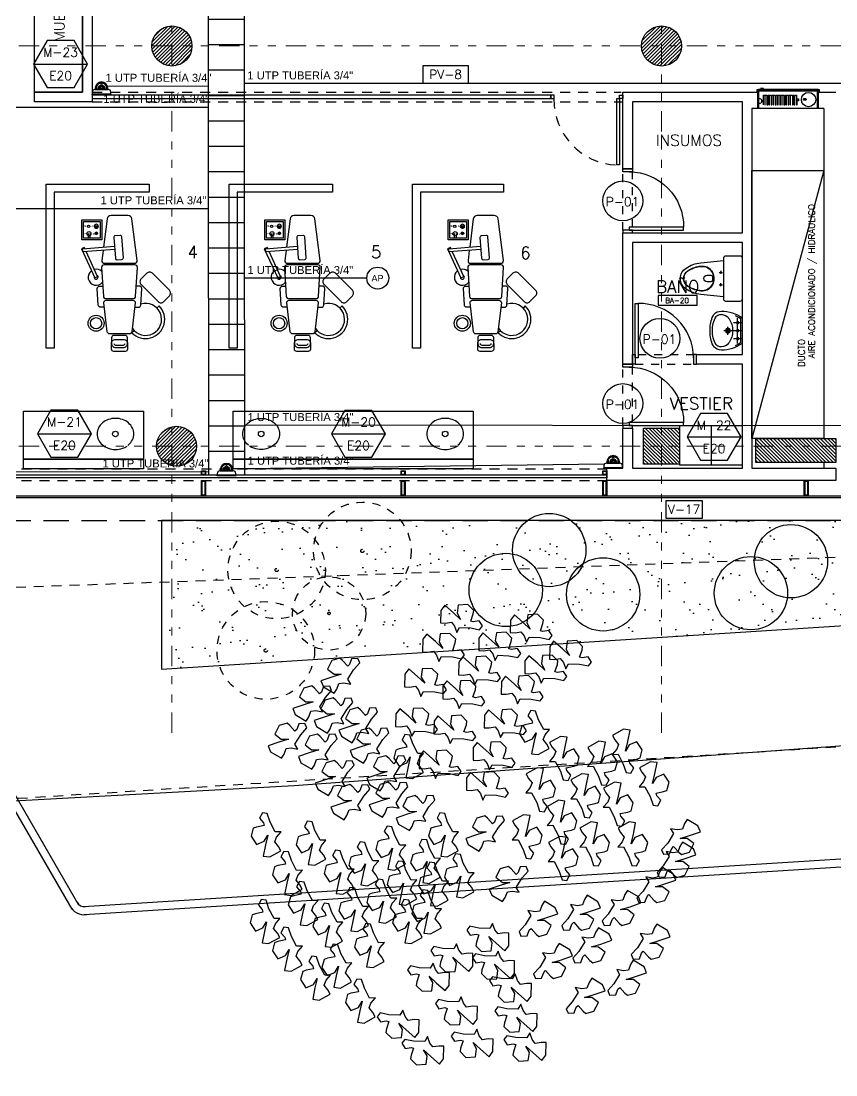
# Model space of a CAD drawing. Header units: millimetres. Extents: x 2056 to 4470, y 1400 to 3101.
# Drawn here: x 2238.36 to 2248.54, y 1509.96 to 1523.13 of the extents above; entities that cross this region are included whole.
import ezdxf
from ezdxf.enums import TextEntityAlignment as Align

# ---------------------------------------------------------------- set-up
doc = ezdxf.new("R2010")
doc.units = ezdxf.units.MM
for name, pattern in [('CENTER', [2, 1.25, -0.25, 0.25, -0.25]), ('DASHED', [0.75, 0.5, -0.25]), ('DIVIDE', [31.75, 12.7, -6.35, 0, -6.35, 0, -6.35]), ('HIDDEN', [9.525, 6.35, -3.175]), ('HIDDEN2', [0.1875, 0.125, -0.0625])]:
    doc.linetypes.add(name, pattern=pattern)
for name, color, linetype in [('0-PROYECCION', 8, 'HIDDEN2'), ('A-252', 252, 'Continuous'), ('A-253', 253, 'Continuous'), ('A-ANNO-DIMS-GRID', 195, 'Continuous'), ('A-ANNO-DOOR', 134, 'Continuous'), ('A-ANNO-FURN', 124, 'Continuous'), ('A-ANNO-GLAZ', 124, 'Continuous'), ('A-ANNO-TEXT', 190, 'Continuous'), ('A-COLS', 6, 'Continuous'), ('A-COLS-HTCH', 8, 'Continuous'), ('A-DOOR', 154, 'Continuous'), ('A-DUCT', 251, 'Continuous'), ('A-FLOR', 8, 'Continuous'), ('A-FURN', 252, 'Continuous'), ('A-FURN-FIXD', 8, 'Continuous'), ('A-GRID-COLS', 75, 'DIVIDE'), ('A-LDSP-TREE', 74, 'Continuous'), ('A-PLAN-6', 9, 'Continuous'), ('A-PROY', 15, 'HIDDEN'), ('A-WALL-SILL', 205, 'Continuous'), ('AreasTrabajo', 90, 'Continuous'), ('Cableado', 134, 'Continuous'), ('Camara', 11, 'Continuous'), ('Escalerilla', 12, 'Continuous')]:
    doc.layers.add(name, color=color, linetype=linetype)
doc.layers.add('A-WALL', color=16, linetype='Continuous', lineweight=30)
doc.styles.add('NUEVO', font='SIMPLEX')
doc.styles.add('ROMANS', font='romans')
doc.styles.get("Standard").update_dxf_attribs({"font": 'arial.ttf'})
doc.styles.add('TEX2', font='simplex.shx')

# ---------------------------------------------------------------- blocks, each defined once
blk = doc.blocks.new('odonto-p')
h = blk.add_hatch(color=256)
edge = h.paths.add_edge_path()
edge.add_arc((0.136, -0.29), 0.0254, 270, 450)
edge.add_line((0.136, -0.264), (0.136, -0.315))
for p, q in [((0.228, -0.371), (0.272, -0.371)), ((0.228, -0.393), (0.272, -0.393)), ((0.414, -0.434), (0.4, -0.441))]:
    blk.add_line(p, q)
for points in [[(0.723, 0.412, 0.414214), (0.723, 0.341), (0.794, 0.27, 0.414214), (0.864, 0.27), (1.077, 0.482, 0.414214), (1.077, 0.553), (1.006, 0.624, 0.414214), (0.935, 0.624)], [(1.04, -0.172), (1.04, 0.172, 0.397363), (1.012, 0.202), (0.65, 0.223, 0.431267), (0.618, 0.193), (0.618, -0.193, 0.431267), (0.65, -0.223), (1.012, -0.202, 0.397363)], [(1.454, -0.153), (1.094, -0.196, -0.44936), (1.06, -0.166), (1.06, 0.166, -0.44936), (1.094, 0.196), (1.454, 0.153, -0.379919), (1.48, 0.123), (1.48, -0.123, -0.379919)], [(0.554, -0.031), (0.549, 0.029, 0.414214), (0.528, 0.048), (0.269, 0.028, 0.414214), (0.25, 0.007), (0.255, -0.053, 0.414214), (0.276, -0.072), (0.535, -0.052, 0.414214)], [(1.6, 0.1), (1.53, 0.1, 0.414214), (1.5, 0.07), (1.5, -0.07, 0.414214), (1.53, -0.1), (1.6, -0.1, 0.414214), (1.65, -0.05), (1.65, 0.05, 0.414214)], [(1.6, 0.1), (1.67, 0.1, -0.414214), (1.7, 0.07), (1.7, -0.07, -0.414214), (1.67, -0.1), (1.6, -0.1, -0.414214), (1.55, -0.05), (1.55, 0.05, -0.414214)], [(0.136, -0.315, 1), (0.136, -0.264)]]:
    blk.add_lwpolyline(points, format="xyb", close=True)
for points in [[(1.44, 0.184), (1.468, 0.156, 1), (1.129, 0.495), (1.157, 0.467)], [(1.148, 0.19), (1.148, 0.236, 0.397363), (1.12, 0.266), (0.913, 0.278, 0.431267), (0.882, 0.248), (0.882, 0.21)], [(0.437, -0.205), (0.565, -0.221, 0.451216), (0.598, -0.191), (0.598, 0.191, 0.451216), (0.565, 0.221), (0.044, 0.155, 0.378154), (0, 0.106), (0, -0.106, 0.378154), (0.044, -0.155), (0.396, -0.2)], [(1.6, -0.07, 0.414214), (1.62, -0.05), (1.62, 0.05, 0.414214), (1.6, 0.07, 0.414214)], [(1.148, -0.19), (1.148, -0.236, -0.397363), (1.12, -0.266), (0.913, -0.278, -0.431267), (0.882, -0.248), (0.882, -0.21)]]:
    blk.add_lwpolyline(points, format="xyb")
for points in [[(0.426, -0.06), (0.456, -0.459), (0.416, -0.462), (0.386, -0.063)], [(0.4, -0.441), (0.417, -0.477), (0.78, -0.31), (0.764, -0.274), (0.452, -0.417)]]:
    blk.add_lwpolyline(points)
for points in [[(0.056, -0.22), (0.306, -0.22), (0.306, -0.47), (0.056, -0.47)], [(0.076, -0.24), (0.286, -0.24), (0.286, -0.45), (0.076, -0.45)], [(0.224, -0.275), (0.211, -0.297), (0.237, -0.297)]]:
    blk.add_lwpolyline(points, close=True)
for centre, radius in [((1.347, -0.292), 0.1), ((1.347, -0.292), 0.07), ((0.136, -0.386), 0.015), ((0.228, -0.382), 0.0254), ((0.224, -0.29), 0.015)]:
    blk.add_circle(centre, radius)
for centre, radius, start, end in [((1.299, 0.326), 0.2, 303.264, 197.152), ((0.772, -0.292), 0.1, 134.245, 193.1331), ((0.772, -0.292), 0.1, 216.2071, 52.3867), ((0.136, -0.29), 0.0254, 90, 270), ((0.772, -0.292), 0.025, 257.8002, 151.54)]:
    blk.add_arc(centre, radius, start, end)
at = {"text_generation_flag": 4}
for s, p in [('S', (0.122, -0.318)), ('A', (0.218, -0.311)), ('H', (0.12, -0.414)), ('E', (0.216, -0.417))]:
    blk.add_text(s, height=0.028, rotation=360, dxfattribs=at).set_placement(p)
blk = doc.blocks.new('LNOV738P')
for p, q in [((-1.063, -0.595), (-0.743, -0.595)), ((-1.063, -0.655), (-0.743, -0.655)), ((-1.052, -0.615), (-0.753, -0.615)), ((-1.003, -0.595), (-1.003, -0.705)), ((-0.903, -0.595), (-0.903, -0.705)), ((-0.803, -0.595), (-0.803, -0.705)), ((-0.953, -0.775), (-0.853, -0.775)), ((-0.903, -0.715), (-0.903, -0.825))]:
    blk.add_line(p, q)
for centre, radius in [((-1.003, -0.655), 0.015), ((-0.903, -0.655), 0.015), ((-0.803, -0.655), 0.015), ((-0.903, -0.775), 0.03), ((-0.903, -0.775), 0.02)]:
    blk.add_circle(centre, radius)
for centre, radius, start, end in [((-0.692, -0.858), 0.454, 144.6675, 179.9554), ((-0.722, -0.848), 0.404, 144.8051, 156.2297), ((-1.083, -0.848), 0.404, 23.7703, 35.1949), ((-1.113, -0.858), 0.454, 0.0446, 35.3325), ((-0.978, -0.866), 0.129, 129.9314, 174.6174), ((-0.996, -0.844), 0.1, 123.4456, 129.9314), ((-0.903, -0.986), 0.27, 90, 123.4456), ((-0.903, -0.986), 0.27, 56.5544, 90), ((-0.809, -0.844), 0.1, 50.0686, 56.5544), ((-0.827, -0.866), 0.129, 5.3826, 50.0686), ((-1.02, -0.858), 0.126, 179.6417, 227.0786), ((-1.066, -0.859), 0.04, 173.7638, 183.804), ((-1.066, -0.859), 0.04, 173.7638, 183.804), ((-1.017, -0.857), 0.0895, 182.6357, 218.3972), ((-1.055, -0.888), 0.04, 218.3972, 237.0995), ((-0.75, -0.888), 0.04, 302.9005, 321.6028), ((-0.789, -0.857), 0.0895, 321.6028, 357.3643), ((-0.739, -0.859), 0.04, 356.196, 6.2362), ((-0.785, -0.858), 0.126, 312.9214, 0.3583), ((-0.939, -0.675), 0.322, 238.7718, 270), ((-0.919, -0.677), 0.291, 237.0995, 273.2035), ((-0.903, -0.33), 0.668, 266.869, 273.131), ((-0.886, -0.677), 0.291, 266.7965, 302.9005), ((-0.866, -0.675), 0.322, 270, 301.2282)]:
    blk.add_arc(centre, radius, start, end)
blk = doc.blocks.new('SanitarioStilopla')
for points in [[(0.281, -0.22, -0.414214), (0.254, -0.247), (0, -0.247), (-0.254, -0.247, -0.414214), (-0.281, -0.22), (-0.281, -0.037, -0.414214), (-0.254, -0.01), (-0.254, -0.01), (0.254, -0.01), (0.254, -0.01, -0.414214), (0.281, -0.037)], [(0.15, -0.467, 0.093692), (0.137, -0.438), (0.137, -0.438, 0.248741), (0, -0.366), (0, -0.366, 0.248741), (-0.137, -0.438), (-0.137, -0.438, 0.093692), (-0.15, -0.467), (-0.15, -0.467, 0.090751), (-0.154, -0.548), (-0.154, -0.548, 0.104228), (-0.098, -0.692), (-0.098, -0.692, 0.252784), (0, -0.745, 0.252784), (0.098, -0.692), (0.098, -0.692, 0.104228), (0.154, -0.548), (0.154, -0.548, 0.090751)], [(-0.041, -0.451), (-0.041, -0.451, 1), (0.041, -0.451), (0.041, -0.403), (0.041, -0.403, 0.330374), (0.029, -0.388), (0.029, -0.388, 0.148302), (-0.029, -0.388), (-0.029, -0.388, 0.330374), (-0.041, -0.403), (-0.041, -0.403)]]:
    blk.add_lwpolyline(points, format="xyb", close=True)
for points in [[(-0.227, -0.247), (-0.197, -0.531, 0.119037), (-0.131, -0.714, 0.252784), (0, -0.785, 0.252784), (0.131, -0.714, 0.119037), (0.197, -0.531), (0.227, -0.247)], [(0, -0.37, 0.248741), (-0.134, -0.44), (-0.134, -0.44, 0.093692), (-0.147, -0.468), (-0.147, -0.468, 0.090751), (-0.15, -0.548)], [(0.15, -0.548, 0.090751), (0.147, -0.468), (0.147, -0.468, 0.093692), (0.134, -0.44), (0.134, -0.44, 0.248741), (0, -0.37)], [(-0.15, -0.547, 0.104228), (-0.095, -0.69), (-0.095, -0.69, 0.252784), (0, -0.741, 0.252784), (0.095, -0.69), (0.095, -0.69, 0.104228), (0.15, -0.547)]]:
    blk.add_lwpolyline(points, format="xyb")
at = {"linetype": 'CENTER'}
for points in [[(-0.077, -0.299), (-0.077, -0.26)], [(0.077, -0.299), (0.077, -0.26)], [(-0.097, -0.28), (-0.058, -0.28)], [(0.097, -0.28), (0.058, -0.28)]]:
    blk.add_lwpolyline(points, dxfattribs=at)
for centre in [(-0.077, -0.28), (0.077, -0.28)]:
    blk.add_circle(centre, 0.00753)
blk = doc.blocks.new('PUERTA 90 VIDRIO')
for points in [[(0.035, 0.87), (0.07, 0.87), (0.07, 0.04), (0.035, 0.04), (0.035, 0.87)], [(-0.005, 0.04), (0.035, 0.04), (0.035, 0), (-0.005, 0), (-0.005, 0.04)], [(0.895, 0.04), (0.855, 0.04), (0.855, 0), (0.895, 0), (0.895, 0.04)]]:
    blk.add_lwpolyline(points)
at = {"color": 251, "linetype": 'HIDDEN2'}
blk.add_arc((0.042, 0.057), 0.814, 358.8096, 88.1062, dxfattribs=at)
blk = doc.blocks.new('PUERTA80 CM-PL')
at = {"color": 251, "linetype": 'DASHED', "ltscale": 0.2}
for p, q in [((-0.035, -0.015), (-0.765, -0.015)), ((-0.07, -0.135), (-0.765, -0.135))]:
    blk.add_line(p, q, dxfattribs=at)
for points in [[(-0.8, -0.135), (-0.765, -0.135), (-0.765, -0.015), (-0.8, -0.015), (-0.8, -0.135)], [(-0.035, -0.774), (-0.07, -0.774), (-0.07, -0.095), (-0.035, -0.095), (-0.035, -0.774)], [(0, -0.135), (-0.035, -0.135), (-0.035, -0.015), (0, -0.015), (0, -0.135)]]:
    blk.add_lwpolyline(points)
blk.add_arc((-0.079, -0.088), 0.686, 180.5944, 270.7265)
blk = doc.blocks.new('A$C5DF50C27')
at = {"linetype": 'HIDDEN2'}
for centre, radius in [((2.791, 2.847), 0.937), ((1.145, 2.481), 0.937), ((2.791, 2.847), 0.0314), ((1.145, 2.481), 0.0314), ((2.152, 1.647), 0.703), ((0.937, 0.937), 0.937), ((2.152, 1.647), 0.0236), ((0.937, 0.937), 0.0314)]:
    blk.add_circle(centre, radius, dxfattribs=at)
blk = doc.blocks.new('N-PUE')
blk.add_circle((0, 0), 0.00332)
at = {"style": 'NUEVO'}
blk.add_attdef('PUE', text='', height=0.0015, dxfattribs=at).set_placement((-0.00006, -0.00013), align=Align.MIDDLE)
blk = doc.blocks.new('P-V')
blk.add_lwpolyline([(-0.00375, -0.003), (-0.00375, 0), (0.00375, 0), (0.00375, -0.003)], close=True)
at = {"style": 'NUEVO', "flags": 4}
blk.add_attdef('PV', text='', height=0.0015, dxfattribs=at).set_placement((0, -0.0015), align=Align.MIDDLE_CENTER)
blk = doc.blocks.new('REF-PU-100')
blk.add_lwpolyline([(0, 0.184), (0.74, 0.184), (0.74, 0), (0, 0)], close=True)
at = {"style": 'TEX2'}
blk.add_attdef('PU-000', text='', height=0.1, rotation=360, dxfattribs=at).set_placement((0.381, 0.041), align=Align.CENTER)
blk = doc.blocks.new('#MUEBLE-#PLANO')
blk.add_line((-0.0045, 0), (0.0045, 0))
at = {"color": 8}
blk.add_lwpolyline([(-0.0045, 0), (-0.00225, -0.0039), (0.00225, -0.0039), (0.0045, 0), (0.00225, 0.0039), (-0.00225, 0.0039)], close=True, dxfattribs=at)
at = {"style": 'NUEVO', "flags": 4}
for tag, p in [('M', (0, 0.00195)), ('PLANO', (0, -0.00195))]:
    blk.add_attdef(tag, text='', height=0.0015, dxfattribs=at).set_placement(p, align=Align.MIDDLE)
blk = doc.blocks.new('PERSIANA PPAL')
for points, elevation in [([(-14.695, -0.195), (-14.695, 0), (-14.645, 0), (-14.645, -0.195)], -0.229), ([(-4.661, -0.195), (-4.661, 0), (-4.611, 0), (-4.611, -0.195)], -0.458), ([(-14.685, -0.185), (-14.685, -0.01), (-14.655, -0.01), (-14.655, -0.185)], -0.229), ([(-4.651, -0.185), (-4.651, -0.01), (-4.621, -0.01), (-4.621, -0.185)], -0.458)]:
    blk.add_lwpolyline(points, close=True, dxfattribs=dict(elevation=elevation))
for points in [[(-9.701, -0.195), (-9.701, 0), (-9.651, 0), (-9.651, -0.195)], [(-7.181, -0.195), (-7.181, 0), (-7.131, 0), (-7.131, -0.195)], [(-2.141, -0.195), (-2.141, 0), (-2.091, 0), (-2.091, -0.195)], [(-0.05, -0.195), (-0.05, 0), (0, 0), (0, -0.195)], [(-12.195, -0.195), (-12.195, 0), (-12.145, 0), (-12.145, -0.195)], [(-12.185, -0.185), (-12.185, -0.01), (-12.155, -0.01), (-12.155, -0.185)], [(-9.691, -0.185), (-9.691, -0.01), (-9.661, -0.01), (-9.661, -0.185)], [(-7.171, -0.185), (-7.171, -0.01), (-7.141, -0.01), (-7.141, -0.185)], [(-2.131, -0.185), (-2.131, -0.01), (-2.101, -0.01), (-2.101, -0.185)], [(-0.04, -0.185), (-0.04, -0.01), (-0.01, -0.01), (-0.01, -0.185)], [(-14.695, -0.22), (-14.695, -0.195), (0, -0.195), (0, -0.22)]]:
    blk.add_lwpolyline(points, close=True)
blk = doc.blocks.new('V')
blk.add_lwpolyline([(-0.003, -0.003), (-0.003, 0), (0.003, 0), (0.003, -0.003)], close=True)
at = {"style": 'NUEVO', "flags": 4}
blk.add_attdef('VEN', text='', height=0.0015, dxfattribs=at).set_placement((0, -0.0015), align=Align.MIDDLE)
blk = doc.blocks.new('A$C35A46A2C')
for p, q in [((32.265, -16.307), (32.295, -16.307)), ((32.28, -16.316), (32.269, -16.316)), ((32.269, -16.316), (32.269, -16.32)), ((32.28, -16.312), (32.28, -16.316)), ((32.289, -16.316), (32.28, -16.316)), ((32.437, -16.329), (32.437, -16.291)), ((32.424, -16.329), (32.437, -16.329)), ((32.291, -16.831), (32.298, -16.831)), ((32.291, -16.86), (32.291, -16.831)), ((32.298, -16.87), (32.298, -16.831)), ((32.298, -16.831), (32.306, -16.831)), ((32.306, -16.86), (32.306, -16.831)), ((32.306, -16.86), (32.291, -16.86))]:
    blk.add_line(p, q)
at = {"color": 7}
for p, q in [((32.269, -16.32), (32.289, -16.32)), ((32.23, -16.752), (32.309, -16.752)), ((32.28, -16.767), (32.28, -16.752)), ((32.309, -16.767), (32.28, -16.767)), ((32.309, -16.752), (32.309, -16.767))]:
    blk.add_line(p, q, dxfattribs=at)
at = {"color": 2}
blk.add_lwpolyline([(32.421, -16.252), (32.392, -16.252), (32.392, -16.248), (32.424, -16.248), (32.424, -16.254), (32.424, -16.262), (32.404, -16.262), (32.404, -16.265), (32.192, -16.265), (32.192, -17.006), (32.404, -17.006), (32.404, -17.009), (32.424, -17.009), (32.424, -17.017), (32.424, -17.023), (32.392, -17.023), (32.392, -17.019), (32.421, -17.019), (32.421, -17.013), (32.399, -17.013), (32.399, -17.011), (32.187, -17.011), (32.187, -16.26), (32.399, -16.26), (32.399, -16.258), (32.421, -16.258)], close=True, dxfattribs=at)
for points in [[(32.405, -16.265), (32.405, -17.008), (32.424, -17.008), (32.424, -16.265)], [(32.405, -16.268), (32.405, -17.011), (32.424, -17.011), (32.424, -16.268)]]:
    blk.add_lwpolyline(points, close=True)
at = {"color": 7}
for points in [[(32.411, -16.27), (32.411, -16.44), (32.419, -16.44), (32.419, -16.27)], [(32.411, -16.455), (32.411, -16.624), (32.419, -16.624), (32.419, -16.455)], [(32.411, -16.635), (32.411, -16.805), (32.419, -16.805), (32.419, -16.635)], [(32.411, -16.822), (32.411, -16.991), (32.419, -16.991), (32.419, -16.822)]]:
    blk.add_lwpolyline(points, close=True, dxfattribs=at)
for points in [[(32.23, -16.329), (32.354, -16.329), (32.354, -16.344), (32.23, -16.344), (32.23, -16.351), (32.353, -16.351), (32.353, -16.372), (32.23, -16.372), (32.23, -16.382)], [(32.23, -16.382), (32.354, -16.382), (32.354, -16.396), (32.23, -16.396), (32.23, -16.403), (32.353, -16.403), (32.353, -16.425), (32.23, -16.425), (32.23, -16.434)], [(32.23, -16.434), (32.354, -16.434), (32.354, -16.449), (32.23, -16.449), (32.23, -16.456), (32.353, -16.456), (32.353, -16.477), (32.23, -16.477), (32.23, -16.487)], [(32.23, -16.489), (32.354, -16.489), (32.354, -16.504), (32.23, -16.504), (32.23, -16.511), (32.353, -16.511), (32.353, -16.532), (32.23, -16.532), (32.23, -16.542)], [(32.23, -16.542), (32.354, -16.542), (32.354, -16.557), (32.23, -16.557), (32.23, -16.563), (32.353, -16.563), (32.353, -16.585), (32.23, -16.585), (32.23, -16.594)], [(32.23, -16.594), (32.354, -16.594), (32.354, -16.609), (32.23, -16.609), (32.23, -16.616), (32.353, -16.616), (32.353, -16.637), (32.23, -16.637), (32.23, -16.647)], [(32.23, -16.647), (32.354, -16.647), (32.354, -16.662), (32.23, -16.662), (32.23, -16.668), (32.353, -16.668), (32.353, -16.69), (32.23, -16.69), (32.23, -16.699)], [(32.23, -16.699), (32.354, -16.699), (32.354, -16.714), (32.23, -16.714), (32.23, -16.721), (32.353, -16.721), (32.353, -16.743), (32.23, -16.743), (32.23, -16.752)]]:
    blk.add_lwpolyline(points, dxfattribs=at)
at = {"color": 1}
blk.add_circle((32.298, -16.892), 0.0899, dxfattribs=at)
at = {"color": 2}
blk.add_arc((32.28, -16.284), 0.0277, 147.5198, 32.4802, dxfattribs=at)
blk = doc.blocks.new('BRANCHS', base_point=(1.4853, 0.588))
at = {"color": 0, "linetype": 'ByBlock', "ltscale": 0.01}
for p, q in [((1.5146, 0.6522), (1.4864, 0.6366)), ((1.5313, 0.6501), (1.5146, 0.6522)), ((1.5255, 0.6211), (1.5313, 0.6501)), ((1.4864, 0.6366), (1.4921, 0.6254)), ((1.4921, 0.6254), (1.5019, 0.6135)), ((1.5199, 0.5964), (1.5255, 0.6211)), ((1.5487, 0.6203), (1.5292, 0.6122)), ((1.5622, 0.5996), (1.5487, 0.6203)), ((1.4971, 0.6014), (1.4858, 0.588)), ((1.5019, 0.6135), (1.4971, 0.6014)), ((1.5292, 0.6122), (1.5199, 0.5964)), ((1.5568, 0.5791), (1.5622, 0.5996)), ((1.4858, 0.588), (1.5005, 0.5883)), ((1.5005, 0.5883), (1.5139, 0.5633)), ((1.5291, 0.572), (1.5482, 0.5759)), ((1.5308, 0.5654), (1.5291, 0.572)), ((1.5482, 0.5759), (1.5568, 0.5791)), ((1.5139, 0.5633), (1.5211, 0.5412)), ((1.5211, 0.5412), (1.5336, 0.5396)), ((1.5407, 0.5536), (1.5308, 0.5654)), ((1.5336, 0.5396), (1.5407, 0.5536))]:
    blk.add_line(p, q, dxfattribs=at)
blk = doc.blocks.new('TREES')
at = {"color": 0, "linetype": 'ByBlock'}
for p, xscale, yscale, zscale, rotation in [((-0.01223, 0.15325), 0.3048, 0.3048, 0.3048, 59.99999999999999), ((0.04209, 0.14573), 0.3048, 0.3048, 0.3048, 59.99999999999999), ((-0.02626, 0.13071), 0.3048, 0.3048, 0.3048, 59.99999999999999), ((0.01756, 0.13166), 0.3048, 0.3048, 0.3048, 59.99999999999999), ((0.07276, 0.12509), 0.3048, 0.3048, 0.3048, 59.99999999999999), ((-0.09487, 0.1132), 0.3048000000000001, 0.3048000000000001, 0.3048000000000001, 120), ((0.00179, 0.11287), 0.3048, 0.3048, 0.3048, 59.99999999999999), ((0.05347, 0.11382), 0.3048, 0.3048, 0.3048, 59.99999999999999), ((-0.04028, 0.1035), 0.3048, 0.3048, 0.3048, 59.99999999999999), ((-0.01048, 0.0941), 0.3048, 0.3048, 0.3048, 59.99999999999999), ((0.03507, 0.09785), 0.3048, 0.3048, 0.3048, 59.99999999999999), ((-0.11678, 0.09161), 0.3048000000000001, 0.3048000000000001, 0.3048000000000001, 120), ((-0.10013, 0.08224), 0.3048000000000001, 0.3048000000000001, 0.3048000000000001, 120), ((-0.08085, 0.07472), 0.3048000000000001, 0.3048000000000001, 0.3048000000000001, 120), ((-0.04728, 0.07251), 0.3048, 0.3048, 0.3048, 59.99999999999999), ((0.02194, 0.07157), 0.3048, 0.3048, 0.3048, 59.99999999999999), ((-0.01749, 0.06687), 0.3048, 0.3048, 0.3048, 59.99999999999999), ((0.06024, 0.07792), 0.3048, 0.3048, 0.3048, 180), ((-0.13605, 0.06252), 0.3048000000000001, 0.3048000000000001, 0.3048000000000001, 120), ((-0.0721, 0.05875), 0.3048000000000001, 0.3048000000000001, 0.3048000000000001, 120), ((-0.1124, 0.05406), 0.3048000000000001, 0.3048000000000001, 0.3048000000000001, 120), ((0.01317, 0.04623), 0.3048, 0.3048, 0.3048, 59.99999999999999), ((-0.0379, 0.05915), 0.3048, 0.3048, 0.3048, 180), ((-0.02888, 0.03966), 0.3048, 0.3048, 0.3048, 59.99999999999999), ((-0.09925, 0.03341), 0.3048000000000001, 0.3048000000000001, 0.3048000000000001, 120), ((-0.05895, 0.03716), 0.3048000000000001, 0.3048000000000001, 0.3048000000000001, 120), ((0.00792, 0.02276), 0.3048, 0.3048, 0.3048, 59.99999999999999), ((-0.08698, 0.01465), 0.3048000000000001, 0.3048000000000001, 0.3048000000000001, 120), ((-0.0572, 0.01652), 0.3048000000000001, 0.3048000000000001, 0.3048000000000001, 120), ((-0.03616, 0.00618), 0.3048000000000001, 0.3048000000000001, 0.3048000000000001, 120), ((0.01815, -0.00977), 0.3048000000000001, 0.3048000000000001, 0.3048000000000001, 120), ((-0.14919, -0.00187), 0.3048, 0.3048, 0.3048, 180), ((-0.01073, -0.00187), 0.3048, 0.3048, 0.3048, 180), ((0.15452, 0.00067), 0.3048000000000001, 0.3048000000000001, 0.3048000000000001, 299.9999999999999), ((-0.11414, -0.00844), 0.3048, 0.3048, 0.3048, 180), ((-0.05192, -0.01219), 0.3048, 0.3048, 0.3048, 180), ((-0.02475, -0.02253), 0.3048, 0.3048, 0.3048, 180), ((0.15102, -0.01717), 0.3048000000000001, 0.3048000000000001, 0.3048000000000001, 299.9999999999999), ((-0.09222, -0.03098), 0.3048, 0.3048, 0.3048, 180), ((-0.07295, -0.02441), 0.3048, 0.3048, 0.3048, 180), ((-0.13254, -0.0319), 0.3048, 0.3048, 0.3048, 180), ((0.00153, -0.0338), 0.3048, 0.3048, 0.3048, 180), ((0.03655, -0.0492), 0.3048000000000001, 0.3048000000000001, 0.3048000000000001, 120), ((-0.04315, -0.03942), 0.3048, 0.3048, 0.3048, 180), ((-0.01862, -0.04037), 0.3048, 0.3048, 0.3048, 180), ((0.13525, -0.03688), 0.3048000000000001, 0.3048000000000001, 0.3048000000000001, 299.9999999999999), ((-0.12027, -0.05539), 0.3048, 0.3048, 0.3048, 180), ((-0.05894, -0.05351), 0.3048, 0.3048, 0.3048, 180), ((-0.08084, -0.06009), 0.3048, 0.3048, 0.3048, 180), ((-0.02388, -0.06196), 0.3048, 0.3048, 0.3048, 180), ((0.07655, -0.05847), 0.3048000000000001, 0.3048000000000001, 0.3048000000000001, 299.9999999999999), ((0.10809, -0.05472), 0.3048000000000001, 0.3048000000000001, 0.3048000000000001, 299.9999999999999), ((-0.15005, -0.06946), 0.3048, 0.3048, 0.3048, 180), ((-0.03879, -0.06946), 0.3048, 0.3048, 0.3048, 180), ((0.04325, -0.06317), 0.3048000000000001, 0.3048000000000001, 0.3048000000000001, 299.9999999999999), ((-0.10099, -0.07228), 0.3048, 0.3048, 0.3048, 180), ((-0.06857, -0.08825), 0.3048, 0.3048, 0.3048, 180), ((0.01583, -0.07316), 0.3047999999999997, 0.3047999999999997, 0.3047999999999997, 240), ((0.13087, -0.08101), 0.3048000000000001, 0.3048000000000001, 0.3048000000000001, 299.9999999999999), ((-0.13254, -0.09105), 0.3048, 0.3048, 0.3048, 180), ((-0.01222, -0.08913), 0.3047999999999997, 0.3047999999999997, 0.3047999999999997, 240), ((0.0853, -0.08383), 0.3048000000000001, 0.3048000000000001, 0.3048000000000001, 299.9999999999999), ((-0.09399, -0.10419), 0.3048, 0.3048, 0.3048, 180), ((0.02022, -0.09475), 0.3047999999999997, 0.3047999999999997, 0.3047999999999997, 240), ((0.05463, -0.09603), 0.3048000000000001, 0.3048000000000001, 0.3048000000000001, 299.9999999999999), ((-0.03062, -0.10414), 0.3047999999999997, 0.3047999999999997, 0.3047999999999997, 240), ((-0.11062, -0.11359), 0.3048, 0.3048, 0.3048, 180), ((0.03335, -0.11259), 0.3047999999999997, 0.3047999999999997, 0.3047999999999997, 240), ((0.11247, -0.10917), 0.3048000000000001, 0.3048000000000001, 0.3048000000000001, 299.9999999999999), ((0.08005, -0.12326), 0.3048000000000001, 0.3048000000000001, 0.3048000000000001, 299.9999999999999), ((-0.07559, -0.13143), 0.3048, 0.3048, 0.3048, 180), ((-0.0087, -0.13043), 0.3047999999999997, 0.3047999999999997, 0.3047999999999997, 240), ((0.03773, -0.13606), 0.3047999999999997, 0.3047999999999997, 0.3047999999999997, 240), ((-0.05427, -0.14075), 0.3047999999999997, 0.3047999999999997, 0.3047999999999997, 240), ((-0.03499, -0.16142), 0.3047999999999997, 0.3047999999999997, 0.3047999999999997, 240), ((0.00357, -0.15577), 0.3047999999999997, 0.3047999999999997, 0.3047999999999997, 240), ((0.04475, -0.15859), 0.3047999999999997, 0.3047999999999997, 0.3047999999999997, 240)]:
    blk.add_blockref('BRANCHS', p, dxfattribs=dict(at, xscale=xscale, yscale=yscale, zscale=zscale, rotation=rotation))
at = {"color": 0, "linetype": 'ByBlock', "xscale": 0.3048, "yscale": 0.3048, "zscale": 0.3048}
for p in [(0.10896, 0.05849), (0.05989, 0.05287), (0.08969, 0.04912), (0.12999, 0.03315), (0.04149, 0.02846), (0.07654, 0.02376), (0.10196, 0.01719), (0.05814, 0.00312), (0.03097, -0.00815), (0.08356, -0.0138), (0.11334, -0.0138), (0.05902, -0.02504)]:
    blk.add_blockref('BRANCHS', p, dxfattribs=at)
blk = doc.blocks.new('ARBOL22')
at = {"color": 0, "linetype": 'ByBlock', "xscale": 12, "yscale": 12, "zscale": 12}
blk.add_blockref('TREES', (0.04, 0.15), dxfattribs=at)
blk = doc.blocks.new('lote')
at = {"layer": '0-PROYECCION'}
for points in [[(37.431, 15.842), (-0.829, 14.473)], [(37.644, 13.851), (-0.617, 11.481)]]:
    blk.add_lwpolyline(points, dxfattribs=at)
at = {"layer": 'A-252'}
blk.add_lwpolyline([(-0.375, 49.905), (7.108, 49.863), (10.408, 50.016), (15.054, 49.898), (25.409, 49.965), (28.021, 50.037), (33.37, 50.224), (33.837, 36.855), (33.651, 33.418), (33.389, 19.765), (33.242, 13.607), (28.462, 13.306), (24.689, 13.069), (16.727, 12.496), (9.254, 12.098), (2.53, 11.676)], dxfattribs=at)
at = {"layer": 'A-FLOR'}
for points in [[(36.168, 15.632), (36.117, 14.503, -0.384571), (33.284, 12.178), (28.189, 11.863, 0.000036), (28.189, 11.863), (14.091, 10.989)], [(36.268, 15.63), (36.216, 14.495, -0.384673), (33.285, 12.078), (28.196, 11.763), (14.097, 10.89)]]:
    blk.add_lwpolyline(points, format="xyb", dxfattribs=at)
for points in [[(14.031, 11.011), (13.237, 12.388), (8.112, 12.128), (7.707, 10.633)], [(7.804, 10.607), (8.189, 12.032), (13.181, 12.285), (13.944, 10.961)]]:
    blk.add_lwpolyline(points, dxfattribs=at)
for radius in [0.2, 0.1]:
    blk.add_arc((14.1, 11.09), radius, 205.8644, 278.1286, dxfattribs=at)
at = {"layer": 'A-LDSP-TREE', "xscale": 1.334976788812123, "yscale": 1.334976788695813, "zscale": 1.334976788816951, "rotation": 359.9499525791124}
blk.add_blockref('ARBOL22', (18.899, 11.752), dxfattribs=at)
blk = doc.blocks.new('EJES 3P')
at = {"layer": 'A-COLS-HTCH'}
h = blk.add_hatch(dxfattribs=at)
h.set_pattern_fill('ANSI31', color=256, scale=0.01, angle=90, style=0)
h.set_pattern_definition([(135, (-989185.245017, -1733111.386106), (-0.02245064030267, -0.02245064030267), [])])
h.paths.add_polyline_path([(9.909, 13.916), (10.909, 13.916), (10.909, 13.766), (9.909, 13.766)])
h.paths.add_polyline_path([(13.798, 3.678), (14.798, 3.678), (14.798, 3.378), (13.798, 3.378)])
h = blk.add_hatch(dxfattribs=at)
h.set_pattern_fill('ANSI31', color=256, scale=0.01, style=0)
h.set_pattern_definition([(45, (-989115.246683, -1733111.386106), (-0.02245064030267, 0.02245064030267), [])])
edge = h.paths.add_edge_path()
edge.add_arc((12.62, 8.581), 0.25, 0, 360)
edge = h.paths.add_edge_path()
edge.add_arc((6.5, 8.581), 0.25, 0, 360)
h = blk.add_hatch(dxfattribs=at)
h.set_pattern_fill('ANSI31', color=256, scale=0.01, style=0)
h.set_pattern_definition([(45, (-989185.245017, -1733111.405458), (-0.02245064030267, 0.02245064030267), [])])
edge = h.paths.add_edge_path()
edge.add_arc((6.558, 3.581), 0.25, 0, 360)
h = blk.add_hatch(dxfattribs=at)
h.set_pattern_fill('ANSI31', color=256, scale=0.01, angle=90, style=0)
h.set_pattern_definition([(135, (1733158.56135, -989044.893724), (-0.02245064030267, -0.02245064030267), [])])
h.paths.add_polyline_path([(12.395, 3.356), (12.395, 3.806), (12.845, 3.806), (12.845, 3.356)])
at = {"layer": 'A-COLS', "elevation": 0.229}
blk.add_lwpolyline([(12.395, 3.356), (12.395, 3.806), (12.845, 3.806), (12.845, 3.356)], close=True, dxfattribs=at)
at = {"layer": 'A-COLS'}
blk.add_lwpolyline([(13.798, 3.678), (14.798, 3.678), (14.798, 3.378), (13.798, 3.378)], close=True, dxfattribs=at)
for centre in [(6.5, 8.581), (12.62, 8.581), (6.558, 3.581)]:
    blk.add_circle(centre, 0.25, dxfattribs=at)
at = {"layer": 'A-GRID-COLS', "lineweight": 9, "ltscale": 0.02}
for p, q in [((6.5, 0), (6.5, 37.113)), ((12.62, 0), (12.62, 37.113))]:
    blk.add_line(p, q, dxfattribs=at)
for points in [[(-3.765, 8.581), (21.433, 8.581)], [(-3.765, 3.581), (21.433, 3.581)]]:
    blk.add_lwpolyline(points, dxfattribs=at)
blk = doc.blocks.new('Camara-B')
at = {"layer": 'Camara'}
for points in [[(-0.0297, 0.0145), (-0.0298, 0.016), (0.0293, 0.016), (0.0292, 0.0145)], [(0.0292, 0.0145), (0.0292, 0.0143), (-0.0297, 0.0143), (-0.0297, 0.0145)]]:
    blk.add_lwpolyline(points, close=True, dxfattribs=at)
for points in [[(-0.0297, 0.0139, 0.072126), (-0.0279, 0.0033, 0.171597), (-0.0271, 0.0023, 0.084432), (-0.022, 0.0001, 0.060784), (-0.0216, 0), (0.021, 0, 0.060784), (0.0215, 0.0001, 0.084432), (0.0266, 0.0023, 0.171597), (0.0274, 0.0033, 0.072126), (0.0292, 0.0139)], [(-0.0199, 0), (-0.0199, -0.0037, 1), (0.0194, -0.0037), (0.0194, 0)], [(-0.015, -0.011, 0.641525), (0.0145, -0.011), (0.0155, -0.0107), (0.0155, 0), (0.0087, 0), (0.0087, -0.0054, -1), (-0.0092, -0.0054), (-0.0092, 0), (-0.016, 0), (-0.016, -0.0107)], [(-0.0067, 0), (-0.0067, -0.0054, 1), (0.0062, -0.0054), (0.0062, 0), (0.0058, 0), (0.0058, -0.0054, -1), (-0.0063, -0.0054), (-0.0063, 0)], [(0.0029, -0.0006), (0.0029, -0.0008, -0.541232), (0.0027, -0.0009, 0.302819), (-0.0033, -0.0009, -0.541232), (-0.0034, -0.0008), (-0.0034, -0.0006, 3.288548)], [(0.0027, -0.0189, 1), (0.0027, -0.0184), (-0.0032, -0.0184, 1), (-0.0032, -0.0189)], [(0.0021, -0.0194, 1), (0.0021, -0.019), (-0.0026, -0.019, 1), (-0.0026, -0.0194)], [(0.0015, -0.02, 1), (0.0015, -0.0195), (-0.002, -0.0195, 1), (-0.002, -0.02)]]:
    blk.add_lwpolyline(points, format="xyb", close=True, dxfattribs=at)
blk.add_circle((-0.0003, -0.0055), 0.00358, dxfattribs=at)
blk = doc.blocks.new('AP')
at = {"layer": 'AreasTrabajo'}
blk.add_circle((0, 0), 0.137, dxfattribs=at)
at = {"layer": 'AreasTrabajo', "insert": (-0.078, 0.038, 0.229), "char_height": 0.08, "attachment_point": 1}
blk.add_mtext_dynamic_manual_height_columns('AP', width=0.14673, gutter_width=12.5, heights=[0], dxfattribs=at)

msp = doc.modelspace()

# ---------------------------------------------------------------- hatches: boundary and pattern name
at = {"layer": 'A-PLAN-6'}
h = msp.add_hatch(dxfattribs=at)
h.set_pattern_fill('AR-SAND', color=256, scale=0.01, style=0)
h.set_pattern_definition([(37.5, (-986811.49958, -1731597.15156), (-0.01600031296, 0.48941323733), [0, -0.38608, 0, -0.4318, 0, -0.41275]), (7.5, (-986811.4996, -1731597.15156), (0.44952328314, 0.71682510057), [0, -0.20828, 0, -0.34798, 0, -0.13335]), (327.5, (-986811.812, -1731597.15156), (0.79099237024, 0.00143718468), [0, -0.127, 0, -0.4572, 0, -0.5969]), (317.5, (-986811.812, -1731597.15156), (0.76355645247, 0.22292932326), [0, -0.0635, 0, -0.29972, 0, -0.3429])])
h.paths.add_polyline_path([(2240.114, 1516.89), (2240.231, 1515.038), (2255.303, 1516.003), (2255.439, 1522.812), (2253.81, 1522.77), (2253.81, 1516.89)])
at = {"layer": 'Escalerilla'}
h = msp.add_hatch(dxfattribs=at)
h.set_pattern_fill('ANSI31', color=256, scale=0.1, angle=135)
h.set_pattern_definition([(180, (0, -41.4882), (-3e-17, -0.3175), [])])
h.paths.add_polyline_path([(2241.123, 1548.477), (2240.673, 1548.322), (2240.704, 1517.46), (2241.155, 1517.46)])

# ---------------------------------------------------------------- linework, layer by layer
at = {"layer": '0-PROYECCION'}
for points, elevation in [([(2239.247, 1522.24), (2245.861, 1522.24)], -0.006), ([(2239.247, 1522.12), (2245.881, 1522.12)], -0.006), ([(2234.09, 1517.533), (2245.679, 1517.533)], 0.229), ([(2234.09, 1517.39), (2245.679, 1517.39)], 0.229)]:
    msp.add_lwpolyline(points, dxfattribs=dict(at, elevation=elevation))
at = {"layer": 'A-ANNO-GLAZ', "ltscale": 1.5, "elevation": -0.006}
msp.add_lwpolyline([(2244.981, 1522.2), (2239.247, 1522.2), (2239.247, 1522.16), (2244.981, 1522.16)], close=True, dxfattribs=at)
at = {"layer": 'A-ANNO-GLAZ', "elevation": 0}
for points in [[(2239.961, 1520.99), (2239.961, 1520.99), (2238.774, 1520.99), (2238.774, 1519.04), (2238.674, 1519.04), (2238.674, 1521.09), (2239.961, 1521.09), (2239.961, 1520.99)], [(2242.251, 1520.99), (2242.251, 1520.99), (2241.061, 1520.99), (2241.061, 1519.04), (2240.961, 1519.04), (2240.961, 1521.09), (2242.251, 1521.09), (2242.251, 1520.99)], [(2244.391, 1520.99), (2244.391, 1520.99), (2243.351, 1520.99), (2243.351, 1519.04), (2243.251, 1519.04), (2243.251, 1521.09), (2244.391, 1521.09), (2244.391, 1520.99)]]:
    msp.add_lwpolyline(points, dxfattribs=at)
at = {"layer": 'A-ANNO-GLAZ', "ltscale": 1.5}
for points in [[(2240.614, 1517.51), (2240.664, 1517.51), (2240.664, 1517.46), (2240.614, 1517.46)], [(2243.109, 1517.51), (2243.159, 1517.51), (2243.159, 1517.46), (2243.109, 1517.46)], [(2245.629, 1517.51), (2245.679, 1517.51), (2245.679, 1517.46), (2245.629, 1517.46)], [(2234.09, 1517.46), (2245.679, 1517.46), (2245.679, 1517.42), (2234.09, 1517.42)], [(2240.619, 1517.505), (2240.659, 1517.505), (2240.659, 1517.465), (2240.619, 1517.465)], [(2243.114, 1517.505), (2243.154, 1517.505), (2243.154, 1517.465), (2243.114, 1517.465)], [(2245.634, 1517.505), (2245.674, 1517.505), (2245.674, 1517.465), (2245.634, 1517.465)]]:
    msp.add_lwpolyline(points, close=True, dxfattribs=at)
at = {"layer": 'A-DUCT'}
msp.add_lwpolyline([(2248.395, 1521.26), (2247.495, 1517.912)], dxfattribs=at)
msp.add_lwpolyline([(2248.395, 1521.26), (2248.395, 1517.912), (2247.495, 1517.912), (2247.495, 1521.26)], close=True, dxfattribs=at)
at = {"layer": 'A-FURN'}
for points, elevation in [([(2239.127, 1525.846), (2239.127, 1522.24), (2238.527, 1522.24), (2238.527, 1525.846), (2239.127, 1525.846)], 0), ([(2238.389, 1518.256), (2239.889, 1518.256), (2239.889, 1517.656), (2238.389, 1517.656), (2238.389, 1518.256)], 0.229), ([(2246.991, 1517.583), (2246.991, 1518.073)], 0.229)]:
    msp.add_lwpolyline(points, dxfattribs=dict(at, elevation=elevation))
at = {"layer": 'A-FURN', "elevation": 0.229}
for points in [[(2241.011, 1518.256), (2244.011, 1518.256), (2244.011, 1517.656), (2241.011, 1517.656)], [(2247.375, 1517.583), (2247.375, 1518.073), (2246.59, 1518.073), (2246.59, 1517.583)]]:
    msp.add_lwpolyline(points, close=True, dxfattribs=at)
at = {"layer": 'A-FURN', "elevation": 0.228}
for points in [[(2239.696, 1517.828, 0.008036), (2239.702, 1517.833, 0.103647), (2239.752, 1517.897, 0.114105), (2239.769, 1517.97, 0.114105), (2239.752, 1518.043, 0.103647), (2239.702, 1518.108, 0.091631), (2239.629, 1518.15, 0.084633), (2239.539, 1518.165, 0.084633), (2239.45, 1518.15, 0.091631), (2239.377, 1518.108, 0.103647), (2239.326, 1518.043, 0.114105), (2239.309, 1517.97, 0.114105), (2239.326, 1517.897, 0.103647), (2239.377, 1517.833, 0.091631), (2239.45, 1517.791, 0.084633), (2239.539, 1517.775, 0.084633), (2239.629, 1517.791, 0.0664), (2239.684, 1517.818, 0.0664)], [(2241.204, 1517.828, -0.008036), (2241.198, 1517.833, -0.103647), (2241.148, 1517.897, -0.114105), (2241.131, 1517.97, -0.114105), (2241.148, 1518.043, -0.103647), (2241.198, 1518.108, -0.091631), (2241.271, 1518.15, -0.084633), (2241.361, 1518.165, -0.084633), (2241.45, 1518.15, -0.091631), (2241.523, 1518.108, -0.103647), (2241.574, 1518.043, -0.114105), (2241.591, 1517.97, -0.114105), (2241.574, 1517.897, -0.103647), (2241.523, 1517.833, -0.091631), (2241.45, 1517.791, -0.084633), (2241.361, 1517.775, -0.084633), (2241.271, 1517.791, -0.0664), (2241.216, 1517.818, -0.0664)], [(2243.818, 1517.828, 0.008036), (2243.823, 1517.833, 0.103647), (2243.874, 1517.897, 0.114105), (2243.891, 1517.97, 0.114105), (2243.874, 1518.043, 0.103647), (2243.823, 1518.108, 0.091631), (2243.75, 1518.15, 0.084633), (2243.661, 1518.165, 0.084633), (2243.571, 1518.15, 0.091631), (2243.498, 1518.108, 0.103647), (2243.448, 1518.043, 0.114105), (2243.431, 1517.97, 0.114105), (2243.448, 1517.897, 0.103647), (2243.498, 1517.833, 0.091631), (2243.571, 1517.791, 0.084633), (2243.661, 1517.775, 0.084633), (2243.75, 1517.791, 0.0664), (2243.805, 1517.818, 0.0664)]]:
    msp.add_lwpolyline(points, format="xyb", dxfattribs=at)
at = {"layer": 'A-FURN'}
for centre in [(2239.539, 1517.97, 0.228), (2241.361, 1517.97, 0.228), (2243.661, 1517.97, 0.228)]:
    msp.add_circle(centre, 0.0347, dxfattribs=at)
at = {"layer": 'A-PLAN-6'}
msp.add_lwpolyline([(2240.114, 1516.89), (2240.114, 1515.031), (2255.303, 1516.003), (2255.438, 1522.77), (2253.81, 1522.77), (2253.81, 1516.89)], close=True, dxfattribs=at)
for centre in [(2244.961, 1516.52), (2247.982, 1516.38), (2244.418, 1516.021), (2245.635, 1515.966), (2247.482, 1515.981)]:
    msp.add_circle(centre, 0.458, dxfattribs=at)
at = {"layer": 'A-PROY', "ltscale": 0.05}
msp.add_lwpolyline([(2233.4, 1543.169), (2233.4, 1517.39), (2233.4, 1516.89), (2252.81, 1516.89)], dxfattribs=at)
at = {"layer": 'A-WALL'}
for points, elevation in [([(2233.831, 1528.15), (2244.684, 1528.15), (2244.684, 1528), (2243.764, 1528), (2243.764, 1524.92), (2244.696, 1524.92), (2244.696, 1524.77), (2243.614, 1524.77), (2243.614, 1528.03), (2239.247, 1528.03), (2239.247, 1525.846), (2239.247, 1525.846), (2239.247, 1522.12), (2239.127, 1522.12)], 0.013), ([(2239.127, 1522.24), (2239.127, 1525.846), (2238.439, 1525.846), (2238.439, 1526.046), (2238.997, 1526.046)], 0.013), ([(2239.247, 1522.12), (2238.527, 1522.12), (2238.527, 1522.24), (2239.127, 1522.24)], -0.006), ([(2245.881, 1520.158), (2245.881, 1520.481), (2247.375, 1520.481), (2247.375, 1522.12), (2246.001, 1522.12), (2246.001, 1521.281), (2245.881, 1521.281), (2245.881, 1522.24), (2247.57, 1522.24)], 0.229), ([(2247.495, 1522.035), (2247.495, 1517.543), (2247.495, 1517.543)], 0.229), ([(2246.802, 1518.841), (2246.802, 1518.961), (2247.375, 1518.961), (2247.375, 1520.361), (2246.001, 1520.361), (2246.001, 1518.841), (2245.881, 1518.841), (2245.881, 1520.361)], 0.229), ([(2245.881, 1519.27), (2245.881, 1519.27), (2245.881, 1519.27), (2245.881, 1519.27)], 0.229), ([(2247.495, 1517.543), (2248.545, 1517.543), (2248.545, 1517.39), (2245.679, 1517.39), (2245.679, 1517.543), (2245.881, 1517.543), (2245.881, 1518.041), (2246.001, 1518.041), (2246.001, 1517.543), (2246.001, 1517.543), (2246.001, 1517.543), (2246.001, 1517.543), (2246.001, 1517.543), (2247.375, 1517.543), (2247.375, 1518.841), (2246.802, 1518.841)], 0.229)]:
    msp.add_lwpolyline(points, dxfattribs=dict(at, elevation=elevation))
for points in [[(2247.57, 1522.24), (2247.57, 1522.24)], [(2247.57, 1522.24), (2247.57, 1522.035)], [(2248.321, 1522.24), (2248.545, 1522.24)], [(2248.321, 1522.24), (2248.321, 1522.035)], [(2247.57, 1522.035), (2247.495, 1522.035)], [(2248.395, 1522.035), (2248.321, 1522.035)], [(2248.395, 1522.035), (2248.395, 1517.912)], [(2248.395, 1517.612), (2248.395, 1517.543)]]:
    msp.add_lwpolyline(points, dxfattribs=at)
at = {"layer": 'A-WALL-SILL', "elevation": 0.229}
for points in [[(2238.389, 1517.656), (2239.889, 1517.656), (2239.889, 1517.533), (2238.389, 1517.533)], [(2241.011, 1517.656), (2244.011, 1517.656), (2244.011, 1517.533), (2241.011, 1517.533)]]:
    msp.add_lwpolyline(points, close=True, dxfattribs=at)
at = {"layer": 'Cableado', "lineweight": 30}
for p, q in [((2239.429, 1522.316), (2240.699, 1522.317)), ((2249.241, 1522.346), (2241.152, 1522.346)), ((2237.875, 1522.051), (2240.699, 1522.054)), ((2233.995, 1520.785), (2240.701, 1520.785)), ((2242.681, 1519.917), (2241.152, 1519.915)), ((2252.477, 1518.071), (2241.155, 1518.078)), ((2245.649, 1517.593), (2241.155, 1517.533)), ((2234.315, 1517.495), (2240.704, 1517.501))]:
    msp.add_line(p, q, dxfattribs=at)
at = {"layer": 'Escalerilla'}
msp.add_lwpolyline([(2234.475, 1548.557), (2240.44, 1548.557), (2240.673, 1548.322), (2240.704, 1517.46), (2241.155, 1517.46), (2241.123, 1548.477), (2240.608, 1548.995), (2234.475, 1548.995), (2234.475, 1548.557)], dxfattribs=at)

# ---------------------------------------------------------------- block references
at = {"layer": 'A-252'}
msp.add_blockref('PERSIANA PPAL', (2252.81, 1517.39, 0.229), dxfattribs=at)
at = {"layer": 'A-253', "rotation": 0.05004741709467889}
msp.add_blockref('lote', (2225.059, 1501.062), dxfattribs=at)
at = {"layer": 'A-ANNO-DIMS-GRID'}
msp.add_blockref('EJES 3P', (2233.745, 1514.235), dxfattribs=at)
at = {"layer": 'A-ANNO-DOOR'}
ref = msp.add_blockref('N-PUE', (2245.881, 1520.881, 0.229), dxfattribs=dict(at, xscale=75, yscale=75, zscale=75))
ref.add_attrib('PUE', 'P-01', dxfattribs={"layer": '0', "color": 0, "height": 0.1125, "style": 'NUEVO'}).set_placement((2245.877, 1520.871, 0.229), align=Align.MIDDLE)
ref = msp.add_blockref('REF-PU-100', (2246.81, 1519.578), dxfattribs=dict(at, xscale=-0.6588565300917508, yscale=0.65885652997531, zscale=0.6588565300582514, rotation=1.595504872220488e-05))
ref.add_attrib('PU-000', 'BA-20', dxfattribs={"layer": '0', "height": 0.0659, "rotation": 0, "style": 'TEX2'}).set_placement((2246.559, 1519.605), align=Align.CENTER)
ref = msp.add_blockref('N-PUE', (2246.344, 1519.164, 0.229), dxfattribs=dict(at, xscale=75, yscale=75, zscale=75))
ref.add_attrib('PUE', 'P-01', dxfattribs={"layer": '0', "color": 0, "height": 0.1125, "style": 'NUEVO'}).set_placement((2246.339, 1519.154, 0.229), align=Align.MIDDLE)
ref = msp.add_blockref('N-PUE', (2245.881, 1518.35, 0.229), dxfattribs=dict(at, xscale=75, yscale=75, zscale=75))
ref.add_attrib('PUE', 'P-01', dxfattribs={"layer": '0', "color": 0, "height": 0.1125, "style": 'NUEVO'}).set_placement((2245.877, 1518.34, 0.229), align=Align.MIDDLE)
at = {"layer": 'A-ANNO-FURN', "xscale": 75, "yscale": 75, "zscale": 75}
for p, values in [((2238.853, 1522.591), {'M': 'M-23', 'PLANO': 'E20'}), ((2238.902, 1517.973), {'M': 'M-21', 'PLANO': 'E20'}), ((2242.577, 1517.972), {'M': 'M-20', 'PLANO': 'E20'}), ((2247.021, 1517.933, 0.229), {'M': 'M-22', 'PLANO': 'E20'})]:
    msp.add_blockref('#MUEBLE-#PLANO', p, dxfattribs=at).add_auto_attribs(values)
at = {"layer": 'A-ANNO-GLAZ', "xscale": 75, "yscale": 75, "zscale": 75}
msp.add_blockref('P-V', (2243.665, 1522.573), dxfattribs=at).add_auto_attribs({'PV': 'PV-8'})
at = {"layer": 'A-ANNO-GLAZ', "ltscale": 1.5, "rotation": 180}
msp.add_blockref('PUERTA 90 VIDRIO', (2245.876, 1522.2, 0.229), dxfattribs=at)
at = {"layer": 'A-ANNO-GLAZ'}
ref = msp.add_blockref('V', (2246.647, 1517.14), dxfattribs=dict(at, xscale=75, yscale=75, zscale=75))
ref.add_attrib('VEN', 'V-17', dxfattribs={"layer": '0', "color": 0, "height": 0.1125, "style": 'NUEVO', "flags": 4}).set_placement((2246.647, 1517.027), align=Align.MIDDLE)
at = {"layer": 'A-DOOR', "xscale": -1, "rotation": 90}
for p in [(2245.866, 1520.481, 0.229), (2245.866, 1518.041, 0.229)]:
    msp.add_blockref('PUERTA80 CM-PL', p, dxfattribs=at)
at = {"layer": 'A-DOOR', "rotation": 180}
msp.add_blockref('PUERTA80 CM-PL', (2246.001, 1518.826, 0.229), dxfattribs=at)
at = {"layer": 'A-FURN'}
for name, p, rotation in [('A$C35A46A2C', (2231.31, 1489.849), 90), ('odonto-p', (2239.59, 1520.7, 0.59), 270), ('odonto-p', (2241.877, 1520.7, 0.59), 270), ('odonto-p', (2244.167, 1520.7, 0.59), 270)]:
    msp.add_blockref(name, p, dxfattribs=dict(at, rotation=rotation))
at = {"layer": 'A-FURN-FIXD', "extrusion": (0, 0, -1), "zscale": -0.9999999999999998, "rotation": 90}
for name, p in [('SanitarioStilopla', (-2247.385, 1519.911, -0.229)), ('LNOV738P', (-2247.97, 1520.163, -0.229))]:
    msp.add_blockref(name, p, dxfattribs=at)
at = {"layer": 'A-PLAN-6', "xscale": 0.6508411064278334, "yscale": 0.6508411064278334, "zscale": 0.650841106477516}
msp.add_blockref('A$C5DF50C27', (2240.809, 1514.656), dxfattribs=at)
at = {"layer": 'Cableado', "lineweight": 30}
msp.add_blockref('AP', (2242.818, 1519.917), dxfattribs=at)
at = {"layer": 'Camara', "xscale": 4, "yscale": 4, "zscale": 4, "rotation": 180}
for p in [(2239.364, 1522.273), (2245.759, 1517.606), (2240.927, 1517.509)]:
    msp.add_blockref('Camara-B', p, dxfattribs=at)

# ---------------------------------------------------------------- texts
at = {"layer": 'A-ANNO-TEXT', "style": 'ROMANS'}
msp.add_text('MUEBLE ODONTOLOGIA', height=0.13, rotation=90, dxfattribs=at).set_placement((2238.902, 1522.868, 12.567))
for s, height, p in [('INSUMOS', 0.14, (2246.707, 1521.638)), ('BAÑO', 0.1527, (2246.567, 1519.831)), ('VESTIER', 0.1527, (2246.861, 1518.351))]:
    msp.add_text(s, height=height, dxfattribs=at).set_placement(p, align=Align.MIDDLE)
for s, p in [('AIRE ACONDICIONADO / HIDRAULICO', (2248.246, 1519.878, -0.458)), ('DUCTO ', (2248.114, 1519.008, -0.229))]:
    msp.add_text(s, height=0.08, rotation=90, dxfattribs=at).set_placement(p, align=Align.MIDDLE)
for s, p in [('4', (2240.44, 1520.166, 1.195)), ('5', (2242.733, 1520.166, 1.195)), ('6', (2244.599, 1520.155, 1.146))]:
    msp.add_text(s, height=0.153, dxfattribs=at).set_placement(p)
at = {"layer": 'Cableado', "char_height": 0.1, "attachment_point": 1}
for insert in [(2241.188, 1522.499, 0.229), (2239.416, 1522.469, 0.229), (2239.388, 1522.206, 0.229), (2239.353, 1520.938, 0.229), (2241.189, 1520.068, 0.229), (2241.191, 1518.231, 0.229), (2239.378, 1517.652, 0.229), (2241.192, 1517.686, 0.229)]:
    msp.add_mtext_dynamic_manual_height_columns('1 UTP TUBERÍA 3/4"', width=1.39555, gutter_width=12.5, heights=[0], dxfattribs=dict(at, insert=insert))

doc.saveas('drawing.dxf')
